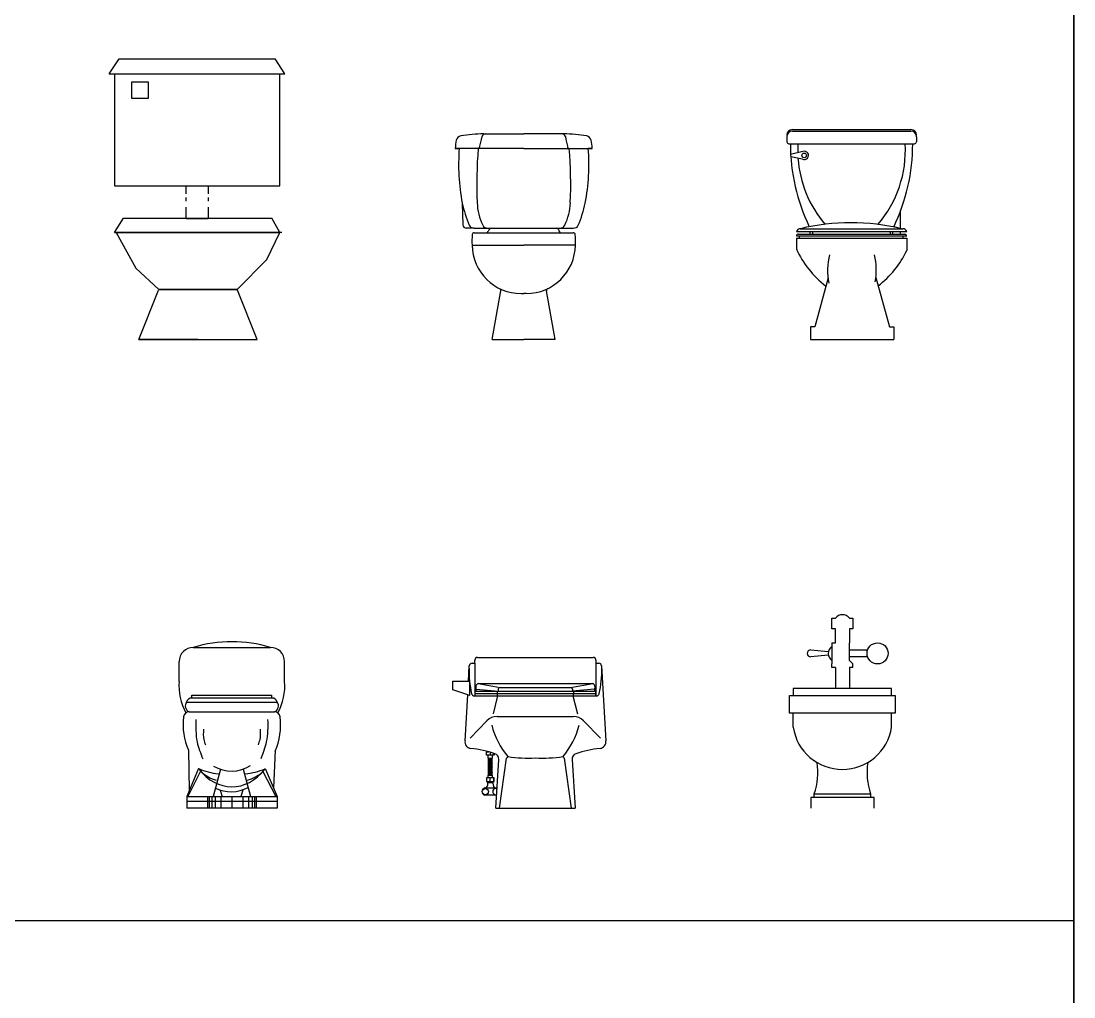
# Model space of a CAD drawing. Header units: millimetres. Extents: x 21526 to 38340, y 1344 to 14848.
# Drawn here: x 34604 to 38340, y 4809 to 8274 of the extents above; entities that cross this region are included whole.
import ezdxf

# ---------------------------------------------------------------- set-up
doc = ezdxf.new("R2010")
doc.units = ezdxf.units.MM
doc.layers.add('www.cad-blocks.net', color=7, linetype='Continuous')

# ---------------------------------------------------------------- blocks, each defined once
blk = doc.blocks.new('A$C6A422A3A')
for p, q in [((0, 0.9434), (0.035, 0.996)), ((0.035, 0.996), (0.5889, 0.996)), ((0.6225, 0.9434), (0.5889, 0.996)), ((0, 0.9434), (0.6225, 0.9434)), ((0.018, 0.9434), (0.018, 0.5448)), ((0.6057, 0.5448), (0.6057, 0.9434)), ((0.0788, 0.9131), (0.0788, 0.8571)), ((0.139, 0.9131), (0.0788, 0.9131)), ((0.139, 0.8571), (0.139, 0.9131)), ((0.0788, 0.8571), (0.139, 0.8571)), ((0.018, 0.5448), (0.6057, 0.5448)), ((0.2727, 0.5168), (0.2727, 0.5458)), ((0.3118, 0.5448), (0.351, 0.5448)), ((0.351, 0.5448), (0.351, 0.5168)), ((0.2727, 0.491), (0.2727, 0.5039)), ((0.351, 0.5039), (0.351, 0.491)), ((0.2727, 0.4279), (0.2727, 0.4695)), ((0.351, 0.4695), (0.351, 0.4279)), ((0.018, 0.3794), (0.0505, 0.4301)), ((0.0505, 0.4301), (0.5768, 0.4301)), ((0.351, 0.4279), (0.2727, 0.4279)), ((0.6057, 0.3794), (0.5768, 0.4301)), ((0.018, 0.3794), (0.6057, 0.3794)), ((0.6122, 0.3794), (0.0245, 0.3794)), ((0.1052, 0), (0.1752, 0.1753)), ((0.4538, 0.1772), (0.1764, 0.1772)), ((0.1764, 0.1772), (0.4538, 0.1772)), ((0.5249, 0), (0.455, 0.1753)), ((0.1052, 0), (0.5249, 0)), ((0.3151, 0), (0.1052, 0))]:
    blk.add_line(p, q)
for points in [[(0.0245, 0.3794), (0.0939, 0.2534), (0.1764, 0.1772)], [(0.4538, 0.1772), (0.5594, 0.2843), (0.6057, 0.3794)]]:
    blk.add_lwpolyline(points)
blk = doc.blocks.new('A$C325F0048')
at = {"linetype": 'Continuous', "ltscale": 20}
for p, q in [((0.1008, 0.7296), (0.243, 0.7296)), ((0.3852, 0.7296), (0.243, 0.7296)), ((0.243, 0.6784), (0, 0.6784)), ((0, 0.6784), (0.014, 0.6784)), ((0.243, 0.6784), (0.0887, 0.6784)), ((0.243, 0.6784), (0.3973, 0.6784)), ((0.243, 0.6784), (0.486, 0.6784)), ((0.486, 0.6784), (0.472, 0.6784)), ((0.0672, 0.3948), (0.0392, 0.3948)), ((0.1199, 0.3901), (0.1172, 0.3835)), ((0.3661, 0.3901), (0.3688, 0.3835)), ((0.0595, 0.3348), (0.243, 0.3348)), ((0.4265, 0.3348), (0.243, 0.3348)), ((0.1314, 0), (0.1618, 0.1723)), ((0.234, 0.1628), (0.243, 0.1628)), ((0.252, 0.1628), (0.243, 0.1628)), ((0.3546, 0), (0.3242, 0.1723)), ((0.1314, 0), (0.243, 0)), ((0.3546, 0), (0.243, 0))]:
    blk.add_line(p, q, dxfattribs=at)
at = {"linetype": 'Continuous'}
for p, q in [((0.0247, 0.4838), (0.0272, 0.4064)), ((0.0672, 0.3948), (0.1269, 0.3948)), ((0.0674, 0.3788), (0.1103, 0.3788)), ((0.1103, 0.3788), (0.3757, 0.3788)), ((0.1269, 0.3948), (0.3591, 0.3948)), ((0.3591, 0.3948), (0.4188, 0.3948)), ((0.3757, 0.3788), (0.4186, 0.3788))]:
    blk.add_line(p, q, dxfattribs=at)
at = {"linetype": 'Continuous', "ltscale": 20}
for centre, radius, start, end in [((0.0232, 0.7026), 0.02, 100.8169, 166.6773), ((0.0969, 0.3164), 0.4132, 89.4683, 100.8169), ((-0.7229, 0.888), 0.8351, 345.6839, 348.3934), ((0.1069, 0.7176), 0.012, 90, 168.3934), ((0.3791, 0.7176), 0.012, 11.6066, 90), ((0.3891, 0.3164), 0.4132, 79.1831, 90.5317), ((1.2089, 0.888), 0.8351, 191.6066, 194.3161), ((0.4628, 0.7026), 0.02, 13.3227, 79.1831), ((0.1385, 0.6753), 0.1386, 166.6773, 178.7164), ((0.7518, 0.6214), 0.74, 175.5865, 190.7161), ((1.577, 0.5519), 1.5008, 175.1646, 182.554), ((0.0887, 0.6809), 0.0025, 165.6839, 270), ((0.3973, 0.6809), 0.0025, 270, 14.3161), ((-1.091, 0.5519), 1.5008, 357.446, 4.8354), ((-0.2658, 0.6214), 0.74, 349.2839, 4.4135), ((0.3475, 0.6753), 0.1386, 1.2836, 13.3227), ((0.5055, 0.5925), 0.4929, 192.7331, 202.2601), ((0.2761, 0.4922), 0.1986, 182.0897, 205.8029), ((0.2099, 0.4922), 0.1986, 334.1971, 357.9103), ((-0.0195, 0.5925), 0.4929, 337.7399, 347.2669), ((0.0392, 0.4068), 0.012, 181.8371, 270), ((0.0672, 0.4148), 0.02, 206.7649, 270), ((0.0674, 0.3713), 0.0075, 90, 167.635), ((0.1152, 0.4148), 0.02, 206.7649, 270), ((0.1103, 0.3863), 0.0075, 270, 337.9553), ((0.1269, 0.3873), 0.0075, 90, 157.9553), ((0.1269, 0.3873), 0.0075, 90, 157.9553), ((0.3591, 0.3873), 0.0075, 22.0447, 90), ((0.3757, 0.3863), 0.0075, 202.0447, 270), ((0.3708, 0.4148), 0.02, 270, 333.2351), ((0.4186, 0.3713), 0.0075, 12.365, 90), ((0.4188, 0.4148), 0.02, 270, 333.2351), ((0.2913, 0.3506), 0.2323, 174.4944, 183.9045), ((0.1371, 0.3498), 0.2898, 357.0306, 4.5705), ((0.234, 0.3373), 0.1745, 180.8209, 270), ((0.252, 0.3373), 0.1745, 270, 359.1791), ((0.1544, 0.1736), 0.0075, 350, 64.0543), ((0.3316, 0.1736), 0.0075, 115.9457, 190)]:
    blk.add_arc(centre, radius, start, end, dxfattribs=at)
blk = doc.blocks.new('A$C107326D1')
at = {"color": 0}
for p, q in [((0, 0.7198), (0, 0.7015)), ((0.02, 0.7451), (0.44, 0.7451)), ((0.02, 0.7398), (0.44, 0.7398)), ((0.46, 0.7198), (0.46, 0.7015)), ((0.007, 0.6945), (0.453, 0.6945)), ((0.0572, 0.6672), (0.0135, 0.6563)), ((0.056, 0.6401), (0.014, 0.6488)), ((0.4039, 0.3938), (0.4039, 0.4572)), ((0.0337, 0.383), (0.4254, 0.383)), ((0.0472, 0.3931), (0.4119, 0.3931)), ((0.0818, 0.3828), (0.0818, 0.3729)), ((0.0907, 0.3827), (0.0907, 0.3729)), ((0.3661, 0.3828), (0.3661, 0.3729)), ((0.375, 0.3818), (0.375, 0.3719)), ((0.4039, 0.3734), (0.4039, 0.383)), ((0.4254, 0.3832), (0.4254, 0.383)), ((0.0337, 0.3678), (0.0337, 0.3673)), ((0.0337, 0.3673), (0.4254, 0.3673)), ((0.0337, 0.3593), (0.4254, 0.3593)), ((0.0337, 0.3593), (0.0337, 0.322)), ((0.0414, 0.3734), (0.4194, 0.3734)), ((0.0449, 0.3594), (0.0449, 0.3673)), ((0.4128, 0.3594), (0.4128, 0.3673)), ((0.4254, 0.3593), (0.4254, 0.3161)), ((0.1468, 0.2185), (0.099, 0.0446)), ((0.316, 0.2194), (0.364, 0.0446)), ((0.0836, 0.0446), (0.0836, 0)), ((0.099, 0.0446), (0.0836, 0.0446)), ((0.364, 0.0446), (0.3794, 0.0446)), ((0.3794, 0.0446), (0.3794, 0)), ((0.0836, 0), (0.3794, 0))]:
    blk.add_line(p, q, dxfattribs=at)
blk.add_circle((0.0616, 0.6534), 0.00812, dxfattribs=at)
for centre, radius, start, end in [((0.02, 0.7251), 0.02, 90, 180), ((0.02, 0.7198), 0.02, 90, 180), ((0.44, 0.7251), 0.02, 0, 90), ((0.44, 0.7198), 0.02, 0, 90), ((0.007, 0.7015), 0.007, 180, 270), ((0.6922, 0.6945), 0.6798, 180, 205.6874), ((0.443, 0.6716), 0.4046, 176.7564, 181.2807), ((0.0161, 0.6716), 0.4046, 319.3445, 3.2436), ((-0.2331, 0.6945), 0.6798, 334.2407, 0), ((0.453, 0.7015), 0.007, 270, 0), ((0.443, 0.6716), 0.4046, 183.9844, 220.5676), ((0.0622, 0.6534), 0.0147, 244.9604, 110.0123), ((0.2274, -0.3731), 0.787, 76.8117, 103.1883), ((0.0477, 0.3786), 0.0145, 88.3176, 162.101), ((0.443, 0.6518), 0.4046, 219.7536, 219.8303), ((0.0161, 0.6518), 0.4046, 320.1697, 320.2464), ((-0.2331, 0.6747), 0.6798, 335.4865, 335.5251), ((0.4115, 0.3784), 0.0147, 18.8017, 88.4467), ((0.0401, 0.3673), 0.00627, 77.5722, 180), ((0.4189, 0.3671), 0.0063, 4.2713, 87.8815), ((0.3416, 0.458), 0.3366, 203.8316, 232.9411), ((0.384, 0.2452), 0.2395, 166.5918, 190.9233), ((0.0778, 0.2452), 0.2395, 350.1868, 13.4082), ((0.1202, 0.458), 0.3366, 307.2708, 335.0697)]:
    blk.add_arc(centre, radius, start, end, dxfattribs=at)
blk = doc.blocks.new('A$C431A1023')
for p, q in [((0.0507, 0.5702), (0.3246, 0.5702)), ((0.0007, 0.4496), (0.0007, 0.5202)), ((0.3746, 0.4496), (0.3746, 0.5202)), ((0.0267, 0.3764), (0.3486, 0.3764)), ((0.0457, 0.4011), (0.328, 0.4011)), ((0.0457, 0.3906), (0.0457, 0.4011)), ((0.3296, 0.3906), (0.0457, 0.3906)), ((0.328, 0.4011), (0.328, 0.3906)), ((0.0361, 0.3416), (0.3392, 0.3416)), ((0.0332, 0.2054), (0.036, 0.0615)), ((0.3408, 0.2054), (0.3352, 0.07)), ((0.0689, 0.1399), (0.0272, 0.0407)), ((0.0766, 0.1306), (0.0315, 0.0407)), ((0.1467, 0.1376), (0.1214, 0.0407)), ((0.228, 0.1382), (0.254, 0.0407)), ((0.2978, 0.1296), (0.3439, 0.0407)), ((0.3052, 0.1399), (0.3478, 0.0407)), ((0.0272, 0.0407), (0.3478, 0.0407)), ((0.0272, 0.0407), (0.0272, 0)), ((0.1011, 0.0407), (0.1011, 0)), ((0.1073, 0.0407), (0.1073, 0)), ((0.1159, 0.0407), (0.1159, 0)), ((0.1289, 0.0407), (0.1289, 0)), ((0.1457, 0.0629), (0.1537, 0.0407)), ((0.1487, 0.0407), (0.1487, 0)), ((0.1877, 0.0407), (0.1877, 0)), ((0.2267, 0.0634), (0.2193, 0.0407)), ((0.2267, 0.0407), (0.2267, 0)), ((0.2465, 0.0407), (0.2465, 0)), ((0.2595, 0.0407), (0.2595, 0)), ((0.2681, 0.0407), (0.2681, 0)), ((0.2743, 0.0407), (0.2743, 0)), ((0.3478, 0.0407), (0.3478, 0)), ((0.0272, 0.0248), (0.3478, 0.0248)), ((0.3478, 0), (0.0272, 0))]:
    blk.add_line(p, q)
for centre, radius, start, end in [((0.0507, 0.5202), 0.05, 90, 180), ((0.1877, 0.1156), 0.4748, 73.2362, 106.7638), ((0.3246, 0.5202), 0.05, 0, 90), ((0.1935, 0.4321), 0.1936, 174.792, 209.1469), ((0.1818, 0.4321), 0.1936, 330.8531, 5.208), ((0.045, 0.3626), 0.0228, 143.0064, 247.1413), ((0.0457, 0.3709), 0.0198, 90, 163.8556), ((0.3296, 0.3709), 0.0198, 16.1444, 90), ((0.3303, 0.3626), 0.0228, 292.8587, 36.9936), ((0.0361, 0.3218), 0.0198, 90, 173.7961), ((0.3392, 0.3218), 0.0198, 6.2039, 90), ((0.1864, 0.2562), 0.125, 239.0516, 302.8756), ((0.177, 0.4061), 0.2872, 247.9082, 262.5803), ((0.1758, 0.239), 0.147, 227.5507, 252.8174), ((0.1995, 0.4099), 0.291, 276.9935, 291.376), ((0.1991, 0.2409), 0.1488, 286.9043, 311.5665), ((0.1851, 0.1841), 0.1265, 243.7572, 298.4473)]:
    blk.add_arc(centre, radius, start, end)
for centre, major_axis, ratio, start_param, end_param in [((0.1872, 0.3018), (0.0241, 0.1982), 0.862145, 1.563931, 2.18024), ((0.1882, 0.3018), (-0.0238, 0.1994), 0.857202, 4.087256, 4.72147), ((0.1877, 0.3124), (0, 0.237), 0.730496, 2.385805, 3.891266)]:
    blk.add_ellipse(centre, major_axis=major_axis, ratio=ratio, start_param=start_param, end_param=end_param)
for points in [[(0.0597, 0.3148), (0.0644, 0.2349), (0.0844, 0.1749)], [(0.3146, 0.3148), (0.3099, 0.2349), (0.2899, 0.1749)], [(0.0868, 0.2796), (0.088, 0.2432), (0.0938, 0.2242)], [(0.2875, 0.2796), (0.2864, 0.2432), (0.2805, 0.2242)]]:
    blk.add_spline(points, degree=3)
blk = doc.blocks.new('A$C16477C7E')
for p, q in [((0.0786, 0.5139), (0.0786, 0.525)), ((0.0886, 0.535), (0.4986, 0.535)), ((0.5086, 0.525), (0.5086, 0.5139)), ((0.0558, 0.45), (0.0589, 0.5045)), ((0.0689, 0.5139), (0.0786, 0.5139)), ((0.0786, 0.5139), (0.0786, 0.3981)), ((0.5086, 0.5139), (0.5086, 0.3981)), ((0.5086, 0.5139), (0.5184, 0.5139)), ((0.5283, 0.5045), (0.5434, 0.2386)), ((0, 0.42), (0, 0.45)), ((0, 0.45), (0.0558, 0.45)), ((0.0559, 0.45), (0.06, 0.45)), ((0.06, 0.45), (0.06, 0.4)), ((0.0532, 0.4023), (0, 0.42)), ((0.0838, 0.4219), (0.1625, 0.4153)), ((0.0838, 0.4153), (0.0838, 0.4219)), ((0.0838, 0.4153), (0.5034, 0.4153)), ((0.0904, 0.4422), (0.169, 0.428)), ((0.0904, 0.4422), (0.4968, 0.4422)), ((0.169, 0.428), (0.4182, 0.428)), ((0.4182, 0.428), (0.4968, 0.4422)), ((0.5034, 0.4219), (0.4248, 0.4153)), ((0.5034, 0.4219), (0.5034, 0.4153)), ((0.044, 0.2386), (0.0532, 0.4023)), ((0.06, 0.4), (0.0532, 0.4023)), ((0.077, 0.3981), (0.5102, 0.3981)), ((0.5073, 0.4057), (0.08, 0.4057)), ((0.08, 0.3981), (0.08, 0.4057)), ((0.1586, 0.3981), (0.1432, 0.3344)), ((0.1586, 0.3981), (0.1586, 0.4057)), ((0.427, 0.3981), (0.4424, 0.3344)), ((0.4286, 0.3981), (0.4286, 0.4057)), ((0.5073, 0.4057), (0.5073, 0.3981)), ((0.0616, 0.2482), (0.1217, 0.3099)), ((0.1575, 0.325), (0.2936, 0.325)), ((0.2936, 0.325), (0.4281, 0.325)), ((0.4639, 0.3099), (0.5241, 0.2482)), ((0.1201, 0.188), (0.1201, 0.2)), ((0.1201, 0.2), (0.1267, 0.2)), ((0.1471, 0.188), (0.1201, 0.188)), ((0.1256, 0.1775), (0.1256, 0.188)), ((0.1336, 0.198), (0.1336, 0.188)), ((0.1416, 0.1775), (0.1416, 0.188)), ((0.1452, 0.188), (0.1452, 0.1944)), ((0.1471, 0.1937), (0.1471, 0.188)), ((0.1266, 0.1775), (0.1256, 0.1775)), ((0.1266, 0.1775), (0.1406, 0.1775)), ((0.1266, 0.1758), (0.1266, 0.1775)), ((0.1276, 0.176), (0.1266, 0.1758)), ((0.1266, 0.1748), (0.1276, 0.175)), ((0.1266, 0.1718), (0.1266, 0.1748)), ((0.1276, 0.172), (0.1266, 0.1718)), ((0.1266, 0.1708), (0.1276, 0.171)), ((0.1266, 0.1678), (0.1266, 0.1708)), ((0.1276, 0.168), (0.1266, 0.1678)), ((0.1266, 0.1668), (0.1276, 0.167)), ((0.1266, 0.1638), (0.1266, 0.1668)), ((0.1276, 0.164), (0.1266, 0.1638)), ((0.1266, 0.1628), (0.1276, 0.163)), ((0.1266, 0.1598), (0.1266, 0.1628)), ((0.1276, 0.16), (0.1266, 0.1598)), ((0.1266, 0.1588), (0.1276, 0.159)), ((0.1266, 0.1558), (0.1266, 0.1588)), ((0.1276, 0.156), (0.1266, 0.1558)), ((0.1266, 0.1548), (0.1276, 0.155)), ((0.1266, 0.1518), (0.1266, 0.1548)), ((0.1276, 0.152), (0.1266, 0.1518)), ((0.1266, 0.1508), (0.1276, 0.151)), ((0.1266, 0.1478), (0.1266, 0.1508)), ((0.1276, 0.175), (0.1395, 0.1775)), ((0.1276, 0.176), (0.1349, 0.1775)), ((0.1276, 0.175), (0.1276, 0.176)), ((0.1276, 0.172), (0.1396, 0.1745)), ((0.1276, 0.171), (0.1396, 0.1735)), ((0.1276, 0.171), (0.1276, 0.172)), ((0.1276, 0.168), (0.1396, 0.1705)), ((0.1276, 0.167), (0.1396, 0.1695)), ((0.1276, 0.167), (0.1276, 0.168)), ((0.1276, 0.164), (0.1396, 0.1665)), ((0.1276, 0.163), (0.1396, 0.1655)), ((0.1276, 0.163), (0.1276, 0.164)), ((0.1276, 0.16), (0.1396, 0.1625)), ((0.1276, 0.159), (0.1396, 0.1615)), ((0.1276, 0.159), (0.1276, 0.16)), ((0.1276, 0.156), (0.1396, 0.1585)), ((0.1276, 0.155), (0.1396, 0.1575)), ((0.1276, 0.155), (0.1276, 0.156)), ((0.1276, 0.152), (0.1396, 0.1545)), ((0.1276, 0.151), (0.1396, 0.1535)), ((0.1276, 0.151), (0.1276, 0.152)), ((0.1276, 0.148), (0.1396, 0.1505)), ((0.1276, 0.147), (0.1396, 0.1495)), ((0.1349, 0.1775), (0.1395, 0.1775)), ((0.1396, 0.1745), (0.1406, 0.1748)), ((0.1396, 0.1735), (0.1396, 0.1745)), ((0.1406, 0.1738), (0.1396, 0.1735)), ((0.1396, 0.1705), (0.1406, 0.1708)), ((0.1396, 0.1695), (0.1396, 0.1705)), ((0.1406, 0.1698), (0.1396, 0.1695)), ((0.1396, 0.1665), (0.1406, 0.1668)), ((0.1396, 0.1655), (0.1396, 0.1665)), ((0.1406, 0.1658), (0.1396, 0.1655)), ((0.1396, 0.1625), (0.1406, 0.1628)), ((0.1396, 0.1615), (0.1396, 0.1625)), ((0.1406, 0.1618), (0.1396, 0.1615)), ((0.1396, 0.1585), (0.1406, 0.1588)), ((0.1396, 0.1575), (0.1396, 0.1585)), ((0.1406, 0.1578), (0.1396, 0.1575)), ((0.1396, 0.1545), (0.1406, 0.1548)), ((0.1396, 0.1535), (0.1396, 0.1545)), ((0.1406, 0.1538), (0.1396, 0.1535)), ((0.1396, 0.1505), (0.1406, 0.1508)), ((0.1396, 0.1495), (0.1396, 0.1505)), ((0.1406, 0.1498), (0.1396, 0.1495)), ((0.1406, 0.1748), (0.1406, 0.1775)), ((0.1406, 0.1775), (0.1416, 0.1775)), ((0.1406, 0.1708), (0.1406, 0.1738)), ((0.1406, 0.1668), (0.1406, 0.1698)), ((0.1406, 0.1628), (0.1406, 0.1658)), ((0.1406, 0.1588), (0.1406, 0.1618)), ((0.1406, 0.1548), (0.1406, 0.1578)), ((0.1406, 0.1508), (0.1406, 0.1538)), ((0.1406, 0.1468), (0.1406, 0.1498)), ((0.1531, 0), (0.1636, 0.1726)), ((0.1664, 0), (0.1915, 0.1767)), ((0.3958, 0.1767), (0.4209, 0)), ((0.4238, 0.1726), (0.4342, 0)), ((0.1256, 0.1068), (0.1256, 0.1172)), ((0.1256, 0.1172), (0.1266, 0.1172)), ((0.1276, 0.148), (0.1266, 0.1478)), ((0.1266, 0.1468), (0.1276, 0.147)), ((0.1266, 0.1438), (0.1266, 0.1468)), ((0.1276, 0.144), (0.1266, 0.1438)), ((0.1266, 0.1428), (0.1276, 0.143)), ((0.1266, 0.1398), (0.1266, 0.1428)), ((0.1276, 0.14), (0.1266, 0.1398)), ((0.1266, 0.1388), (0.1276, 0.139)), ((0.1266, 0.1358), (0.1266, 0.1388)), ((0.1276, 0.136), (0.1266, 0.1358)), ((0.1266, 0.1348), (0.1276, 0.135)), ((0.1266, 0.1318), (0.1266, 0.1348)), ((0.1276, 0.132), (0.1266, 0.1318)), ((0.1266, 0.1308), (0.1276, 0.131)), ((0.1266, 0.1278), (0.1266, 0.1308)), ((0.1276, 0.128), (0.1266, 0.1278)), ((0.1266, 0.1268), (0.1276, 0.127)), ((0.1266, 0.1238), (0.1266, 0.1268)), ((0.1276, 0.124), (0.1266, 0.1238)), ((0.1266, 0.1228), (0.1276, 0.123)), ((0.1266, 0.1198), (0.1266, 0.1228)), ((0.1276, 0.12), (0.1266, 0.1198)), ((0.1266, 0.1188), (0.1276, 0.119)), ((0.1266, 0.1172), (0.1266, 0.1188)), ((0.1266, 0.1172), (0.1406, 0.1172)), ((0.1276, 0.147), (0.1276, 0.148)), ((0.1276, 0.144), (0.1396, 0.1465)), ((0.1276, 0.143), (0.1396, 0.1455)), ((0.1276, 0.143), (0.1276, 0.144)), ((0.1276, 0.14), (0.1396, 0.1425)), ((0.1276, 0.139), (0.1396, 0.1415)), ((0.1276, 0.139), (0.1276, 0.14)), ((0.1276, 0.136), (0.1396, 0.1385)), ((0.1276, 0.135), (0.1396, 0.1375)), ((0.1276, 0.135), (0.1276, 0.136)), ((0.1276, 0.132), (0.1396, 0.1345)), ((0.1276, 0.131), (0.1396, 0.1335)), ((0.1276, 0.131), (0.1276, 0.132)), ((0.1276, 0.128), (0.1396, 0.1305)), ((0.1276, 0.127), (0.1396, 0.1295)), ((0.1276, 0.127), (0.1276, 0.128)), ((0.1276, 0.124), (0.1396, 0.1265)), ((0.1276, 0.123), (0.1396, 0.1255)), ((0.1276, 0.123), (0.1276, 0.124)), ((0.1276, 0.12), (0.1396, 0.1225)), ((0.1276, 0.119), (0.1396, 0.1215)), ((0.1276, 0.119), (0.1276, 0.12)), ((0.1335, 0.1172), (0.1396, 0.1185)), ((0.1382, 0.1172), (0.1396, 0.1175)), ((0.1396, 0.1465), (0.1406, 0.1468)), ((0.1396, 0.1455), (0.1396, 0.1465)), ((0.1406, 0.1458), (0.1396, 0.1455)), ((0.1396, 0.1425), (0.1406, 0.1428)), ((0.1396, 0.1415), (0.1396, 0.1425)), ((0.1406, 0.1418), (0.1396, 0.1415)), ((0.1396, 0.1385), (0.1406, 0.1388)), ((0.1396, 0.1375), (0.1396, 0.1385)), ((0.1406, 0.1378), (0.1396, 0.1375)), ((0.1396, 0.1345), (0.1406, 0.1348)), ((0.1396, 0.1335), (0.1396, 0.1345)), ((0.1406, 0.1338), (0.1396, 0.1335)), ((0.1396, 0.1305), (0.1406, 0.1308)), ((0.1396, 0.1295), (0.1396, 0.1305)), ((0.1406, 0.1298), (0.1396, 0.1295)), ((0.1396, 0.1265), (0.1406, 0.1268)), ((0.1396, 0.1255), (0.1396, 0.1265)), ((0.1406, 0.1258), (0.1396, 0.1255)), ((0.1396, 0.1225), (0.1406, 0.1228)), ((0.1396, 0.1215), (0.1396, 0.1225)), ((0.1406, 0.1218), (0.1396, 0.1215)), ((0.1396, 0.1185), (0.1406, 0.1188)), ((0.1396, 0.1175), (0.1396, 0.1185)), ((0.1406, 0.1178), (0.1396, 0.1175)), ((0.1406, 0.1428), (0.1406, 0.1458)), ((0.1406, 0.1388), (0.1406, 0.1418)), ((0.1406, 0.1348), (0.1406, 0.1378)), ((0.1406, 0.1308), (0.1406, 0.1338)), ((0.1406, 0.1268), (0.1406, 0.1298)), ((0.1406, 0.1228), (0.1406, 0.1258)), ((0.1406, 0.1188), (0.1406, 0.1218)), ((0.1406, 0.1172), (0.1406, 0.1178)), ((0.1416, 0.1172), (0.1406, 0.1172)), ((0.1416, 0.1068), (0.1416, 0.1172)), ((0.1471, 0.1068), (0.1201, 0.1068)), ((0.1201, 0.1068), (0.1201, 0.0948)), ((0.1201, 0.0948), (0.1471, 0.0948)), ((0.1246, 0.0905), (0.1429, 0.0905)), ((0.1336, 0.0948), (0.1336, 0.1068)), ((0.1452, 0.1068), (0.1452, 0.0948)), ((0.1471, 0.0948), (0.1471, 0.1068)), ((0.1145, 0.0712), (0.1188, 0.0712)), ((0.154, 0.046), (0.1145, 0.046)), ((0.1188, 0.0712), (0.1485, 0.0712)), ((0.1485, 0.0712), (0.154, 0.0712)), ((0.1531, 0), (0.4342, 0))]:
    blk.add_line(p, q)
blk.add_circle((0.1161, 0.0584), 0.011)
for centre, radius, start, end in [((0.0886, 0.525), 0.01, 90, 180), ((0.4986, 0.525), 0.01, 0, 90), ((0.4103, 0.4851), 0.3521, 178.2711, 192.9984), ((0.0689, 0.5039), 0.01, 90, 176.7862), ((0.5184, 0.5039), 0.01, 3.2138, 90), ((0.1769, 0.4851), 0.3521, 347.0016, 1.7289), ((0.0845, 0.4095), 0.00587, 96.6662, 219.82), ((0.0959, 0.4292), 0.0141, 112.8243, 211.2897), ((0.1631, 0.4095), 0.00587, 96.6662, 219.82), ((0.1692, 0.4198), 0.00815, 91.2587, 213.8089), ((0.418, 0.4198), 0.00815, 326.1911, 88.7413), ((0.4241, 0.4095), 0.00587, 320.18, 83.3338), ((0.4914, 0.4292), 0.0141, 328.7103, 67.1757), ((0.5028, 0.4095), 0.00587, 320.18, 83.3338), ((0.077, 0.4081), 0.01, 192.9984, 270), ((0.5102, 0.4081), 0.01, 270, 347.0016), ((0.1575, 0.275), 0.05, 90, 135.7402), ((0.4281, 0.275), 0.05, 44.2598, 90), ((0.418, 0.3671), 0.289, 194.6849, 219.7031), ((0.1692, 0.3671), 0.289, 320.2969, 345.3151), ((0.0668, 0.2348), 0.0232, 170.6396, 264.0129), ((0.5205, 0.2348), 0.0232, 275.9871, 9.3604), ((0.0245, -0.169), 0.3829, 70.8363, 84.0129), ((0.1436, 0.1738), 0.02, 356.529, 70.8363), ((0.4437, 0.1738), 0.02, 109.1637, 183.471), ((0.5629, -0.169), 0.3829, 95.9871, 109.1637), ((0.2025, 0.1731), 0.0115, 123.9251, 161.9442), ((0.2719, 0.7165), 0.5391, 261.9131, 272.3112), ((0.3154, 0.7174), 0.54, 267.6908, 278.08), ((0.3849, 0.1731), 0.0115, 18.0558, 56.0749), ((0.0979, 0.0883), 0.027, 320.8177, 13.9238), ((0.1716, 0.0888), 0.029, 168.1107, 217.1478), ((0.1161, 0.0586), 0.0127, 96.8664, 263.1336), ((0.1533, 0.0584), 0.011, 68.6874, 284.3705), ((0.1532, 0.0586), 0.0127, 70.7636, 86.6485), ((0.1532, 0.0586), 0.0127, 273.3515, 282.2943)]:
    blk.add_arc(centre, radius, start, end)
blk = doc.blocks.new('A$C151651BF')
for p, q in [((0.1498, 0.6365, -0.3429), (0.1498, 0.6739, -0.3429)), ((0.1498, 0.6739, -0.3429), (0.1622, 0.6739, -0.3429)), ((0.2122, 0.6739, -0.3429), (0.2246, 0.6739, -0.3429)), ((0.2246, 0.6739, -0.3429), (0.2246, 0.6365, -0.3429)), ((0.1622, 0.6365, -0.3429), (0.1498, 0.6365, -0.3429)), ((0.1622, 0.5866, -0.3429), (0.1622, 0.6365, -0.3429)), ((0.2122, 0.6365, -0.3429), (0.2122, 0.5866, -0.3429)), ((0.2246, 0.6365, -0.3429), (0.2122, 0.6365, -0.3429)), ((0.0749, 0.5616, -0.3429), (0.1373, 0.5554, -0.3429)), ((0.1498, 0.5866, -0.3429), (0.1498, 0.5117, -0.3429)), ((0.1498, 0.5866, -0.3429), (0.1622, 0.5866, -0.3429)), ((0.2122, 0.5242, -0.3429), (0.2122, 0.5866, -0.3429)), ((0.2122, 0.5616, -0.3429), (0.2746, 0.5616, -0.3429)), ((0.1373, 0.5429, -0.3429), (0.0749, 0.5366, -0.3429)), ((0.2746, 0.5366, -0.3429), (0.2122, 0.5366, -0.3429)), ((0.2246, 0.5117, -0.3429), (0.2122, 0.5242, -0.3429)), ((0.1498, 0.4992, -0.3429), (0.1498, 0.5117, -0.3429)), ((0.1622, 0.4992, -0.3429), (0.1498, 0.4992, -0.3429)), ((0.1622, 0.4992, -0.3429), (0.1622, 0.4243, -0.3429)), ((0.2246, 0.4992, -0.3429), (0.2122, 0.4992, -0.3429)), ((0.2122, 0.4992, -0.3429), (0.2122, 0.4243, -0.3429)), ((0.2246, 0.4992, -0.3429), (0.2246, 0.5117, -0.3429)), ((0.3619, 0.4243, -0.3429), (0.0125, 0.4243, -0.3429)), ((0.0125, 0.4243, -0.3429), (0.0125, 0.3994, -0.3429)), ((0.3619, 0.3994, -0.3429), (0.3619, 0.4243, -0.3429)), ((0, 0.3994, -0.3429), (0.3744, 0.3994, -0.3429)), ((0, 0.337, -0.3429), (0, 0.3994, -0.3429)), ((0.3744, 0.3994, -0.3429), (0.3744, 0.337, -0.3429)), ((0.3744, 0.337, -0.3429), (0, 0.337, -0.3429)), ((0.0125, 0.287, -0.3429), (0.0125, 0.337, -0.3429)), ((0.3619, 0.287, -0.3429), (0.3619, 0.337, -0.3429)), ((0.2995, 0.0374, -0.3429), (0.0749, 0.0374, -0.3429)), ((0.0749, 0.0374, -0.3429), (0.0749, 0, -0.3429)), ((0.0874, 0.0499, -0.3429), (0.287, 0.0499, -0.3429)), ((0.0874, 0.0374, -0.3429), (0.0874, 0.0499, -0.3429)), ((0.287, 0.0499, -0.3429), (0.287, 0.0374, -0.3429)), ((0.2995, 0, -0.3429), (0.2995, 0.0374, -0.3429))]:
    blk.add_line(p, q)
blk.add_circle((0.312, 0.5491, -0.3429), 0.0374)
for centre, radius, start, end in [((0.1872, 0.6552, -0.3429), 0.0312, 36.8699, 143.1301), ((0.0749, 0.5491, -0.3429), 0.0125, 90, 270), ((0.1685, 0.5491, -0.3429), 0.0312, 126.8699, 233.1301), ((0.1872, 0.3141, -0.3429), 0.1768, 188.7974, 351.2026), ((-0.1389, 0.1261, -0.3429), 0.2387, 341.3888, 8.6327), ((0.5133, 0.1261, -0.3429), 0.2387, 171.3673, 198.6112)]:
    blk.add_arc(centre, radius, start, end)

msp = doc.modelspace()

# ---------------------------------------------------------------- linework, layer by layer
at = {"layer": 'www.cad-blocks.net', "color": 155, "true_color": 0x546d8e}
for p, q in [((38340.3, 1343.5), (38340.3, 14848.1)), ((38340.3, 14219.3), (38340.3, 1731.2)), ((23762.9, 5080.3), (38340.3, 5080.3))]:
    msp.add_line(p, q, dxfattribs=at)

# ---------------------------------------------------------------- block references
at = {"color": 7, "xscale": 1000, "yscale": 1000, "zscale": 1000}
for name, p in [('A$C6A422A3A', (34916.6, 7143.5)), ('A$C107326D1', (37321.4, 7143.5)), ('A$C325F0048', (36144.6, 7143.5)), ('A$C151651BF', (37331.3, 5479.5)), ('A$C431A1023', (35164.1, 5479.5)), ('A$C16477C7E', (36135.4, 5479.5))]:
    msp.add_blockref(name, p, dxfattribs=at)

doc.saveas('drawing.dxf')
